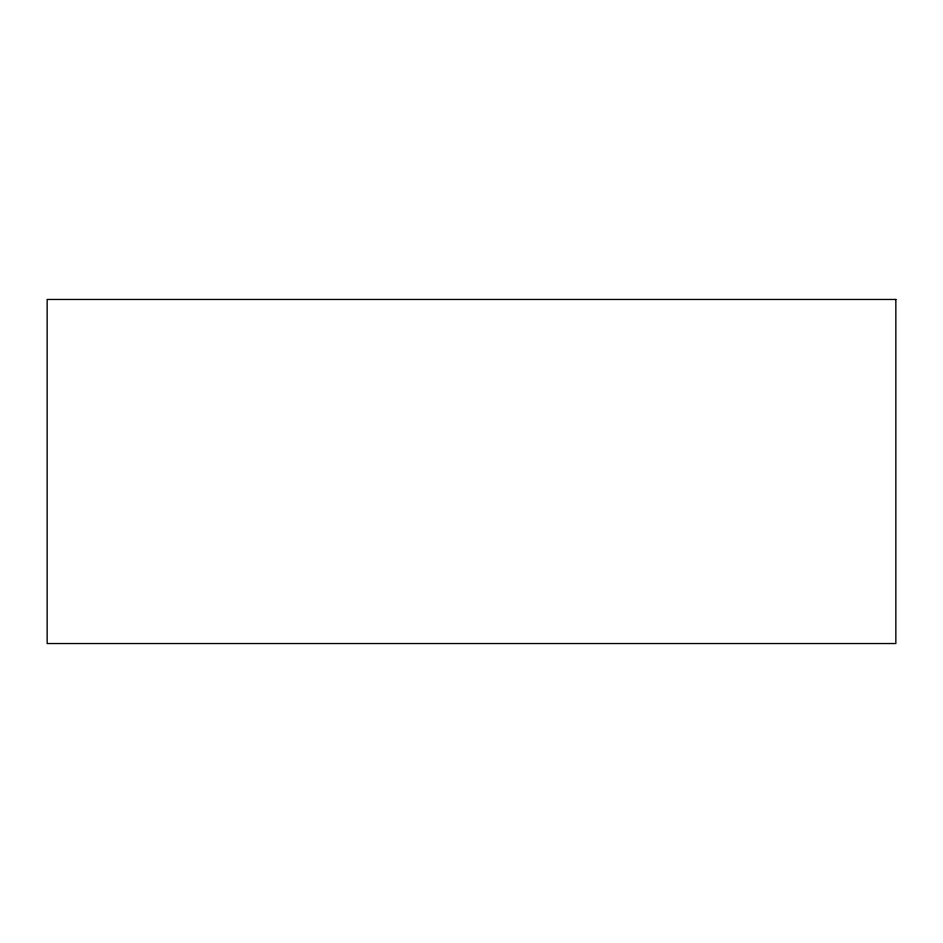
<?xml version="1.0" encoding="UTF-8"?>
<svg xmlns="http://www.w3.org/2000/svg" width="943" height="943" viewBox="0 0 943 943"><rect width="100%" height="100%" fill="white"/><g stroke="black" fill="none" stroke-linecap="round" stroke-linejoin="round"><path stroke-width="1.41" d="M895.85 299.461L47.15 299.461L47.15 643.539L895.85 643.539L895.85 299.461"/></g></svg>
